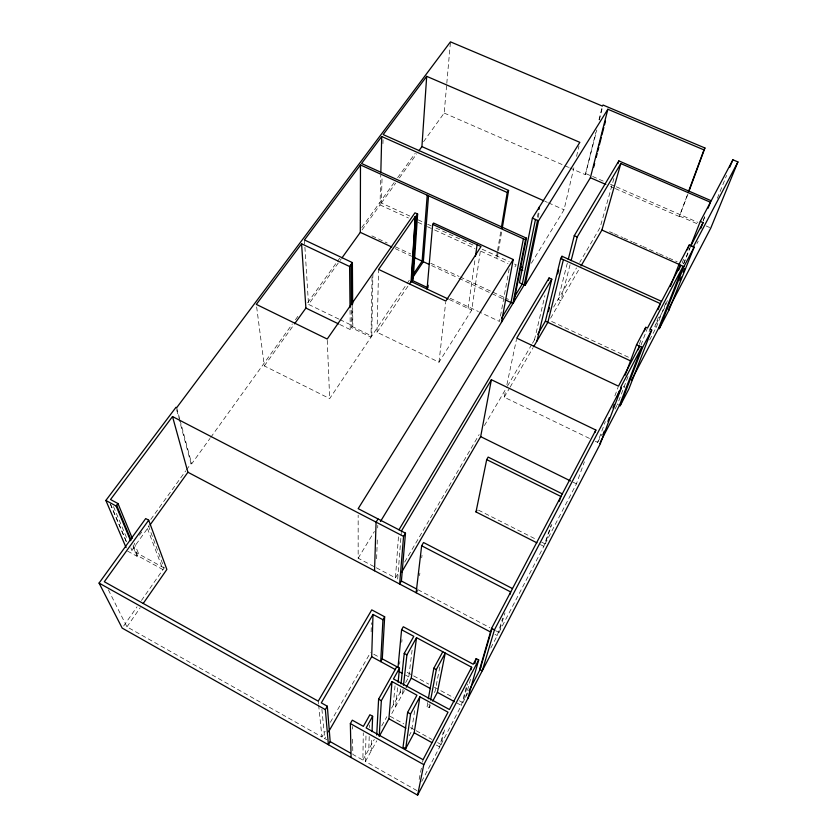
<?xml version="1.0" encoding="UTF-8"?>
<svg xmlns="http://www.w3.org/2000/svg" width="837" height="837" viewBox="0 0 837 837"><rect width="100%" height="100%" fill="white"/><g stroke="black" fill="none" stroke-linecap="round" stroke-linejoin="round"><path stroke-width="0.63" stroke-dasharray="4.18 3.14" d="M374.045 566.576L358.163 558.206L358.163 515.184M352.597 739.186L352.837 754.409L362.892 760.08L363.289 732.846M372.036 277.12L371 337.144L351.54 327.717L351.373 308.372M372.904 273.322L371.764 336.014L352.314 326.587L352.157 305.944M416.941 790.599L365.392 761.492L365.999 734.363M362.065 229.913L380.029 204.908L380.762 175.236M480.271 251.602L471.733 310.077L439.006 362.201L377.027 332.258L378.596 269.42M409.827 216.061L381.379 203.025L382.059 177.193M382.938 143.619L383.043 139.737M371.136 631.82L371.398 622.791M369.211 736.539L368.803 749.377L371.293 750.779L371.795 737.993M369.494 727.562L369.567 724.999M376.629 558.781L377.351 538.222M377.707 527.938L377.801 525.364M376.315 567.779L395.451 577.865L398.684 533.692M397.68 579.037L401.31 532.353M423.574 141.683L444.175 113.068L446.686 84.579M446.801 83.281L450.463 41.85M395.033 685.859L393.275 705.026L395.734 706.386L397.617 687.271M399.615 664.201L399.877 661.617M401.77 642.251L402.022 639.677M400.463 688.924L400.065 692.722L402.513 694.072L403.078 689.008M439.006 362.201L445.682 302.356M419.567 575.668L419.871 573.115M421.712 557.819L422.015 555.266M405.683 682.553L408.801 676.903L412.086 650.265M468.113 308.372L475.123 258.727M414.629 710.686L411.532 731.318L409.105 735.838M497.356 251.811L496.289 258.256L497.544 256.268L501.781 230.949M497.576 250.525L501.007 229.893M430.375 705.455L429.203 707.631L426.954 706.397L427.644 702.588M509.199 268.803L499.49 321.439L479.549 312.065M429.203 707.631L429.915 703.833M439.823 666.995L435.135 691.142L433.388 694.407M419.149 779.477L421.597 767.1M422.57 762.162L423.062 759.682M537.354 217.065L538.4 211.97M538.128 217.547L539.447 211.154M589.457 438.421L504.24 397.209L505.841 389.676M506.898 384.654L516.471 339.435M531.369 263.226L564.033 209.763L573.868 167.787M576.557 156.341L578.942 146.161M534.477 339.853L544.908 295.649M421.733 781.413L439.707 746.939L443.275 732.051M437.615 742.586L441.005 744.459L445.221 726.987M569.767 167.881L585.314 174.671L595.871 132.267M598.968 119.796L602.389 106.079M585.314 174.671L596.823 129.986M599.302 120.005L602.42 107.534M567.308 263.163L558.112 299.395L560.811 300.64L570.133 264.45M441.005 744.459L461.354 705.413L466.345 686.936M459.398 700.778L462.809 702.63L467.852 684.049M465.518 697.42L471.032 677.384M613.898 178.49L600.119 227.486L579.769 262.316M490.827 647.964L497.293 635.576L502.66 618.135M495.514 630.617L498.936 632.427L504.962 612.935M498.936 632.427L543.83 546.341L550.924 525.667M541.665 542.146L545.107 543.893L551.824 524.38M545.107 543.893L576.431 483.838L584.383 461.836M615.289 188.587L679.32 216.542L687.616 194.247M687.92 194.09L679.32 216.542M595.295 441.245L597.628 442.375L605.339 421.607M614.86 395.953L618.03 387.395M639.363 344.237L641.655 338.2M628.022 376.504L617.434 404.417L619.443 405.38M641.027 345.011L647.011 329.318M649.083 331.682L650.014 329.276M649.669 339.927L656.292 327.267L654.764 326.566L659.504 314.388M656.292 327.267L666.786 300.493M667.371 300.671L664.515 307.932L654.764 326.566M682.113 263.163L684.488 257.105M683.63 263.603L689.824 247.93M683.672 263.937L690.849 245.806M703.289 220.215L704.712 216.616M703.122 221.114L705.507 215.13M717.34 198.306L726.579 175.435M597.628 442.375L601.824 434.33M615.028 409.021L616.827 405.568M462.809 702.63L467.841 692.963M696.97 243.525L698.173 241.213M426.954 706.397L428.125 704.22M362.892 760.08L374.285 739.437M381.766 725.878L386.82 716.723M391.549 708.165L401.938 689.332M365.392 761.492L376.765 740.829M404.386 690.661L390.241 716.357L403.779 723.848M326.901 739.762L324.714 738.527L326.639 735.158M108.371 589.834L126.942 626.85L321.931 736.947L325.174 731.318M330.353 722.31L370.55 652.473M504.24 397.209L509.482 388.222M510.131 387.102L533.043 347.773M550.589 318.196L579.078 269.263M395.451 577.865L398.747 572.226M404.679 562.077L479.13 434.612M484.403 425.583L506.803 387.228M507.463 386.108L531.84 344.363M532.499 343.243L535.764 337.656M553.634 307.064L576.494 267.934M358.163 558.206L374.38 531.505M514.975 266.836L516.209 264.827L513.876 263.76M377.027 332.258L408.174 285.846M256.656 306.949L264.314 365.926L329.673 398.59L406.395 284.517M407.117 283.44L409.283 280.217M339.749 324.494L350.253 329.59L352.827 325.844L352.68 305.191M126.942 626.85L140.25 607.714M123.677 625.992L137.017 606.846M141.463 600.464L164.146 567.946L147.961 524.59M127.611 551.112L137.048 556.302L138.712 553.979L134.265 543.171M139.392 535.23L141.673 532.06M150.786 519.411L185.72 470.907M186.473 469.85L191.035 463.52L178.992 418.552M191.035 463.52L191.683 463.865L209.993 438.431M210.757 437.374L292.375 323.971M295.43 319.734L298.474 315.497M307.629 302.774L336.62 262.504M337.384 261.447L339.665 258.267M361.793 227.528L394.593 181.953M397.638 177.716L415.183 153.338M164.146 567.946L131.88 550.223L149.289 525.992M264.314 365.926L293.797 324.902M338.839 319.075L308.529 304.406L341.266 258.842M381.379 203.025L395.65 183.177M399.395 177.946L416.669 153.914M585.931 173.657L591.403 176.042M592.638 176.471L604.481 181.639M610.414 184.224L615.153 186.295M616.335 186.808L697.932 222.401M706.156 225.99L709.65 227.507M444.175 113.068L563.782 165.276M564.985 165.799L568.574 167.358M679.571 216.072L697.211 223.772M610.55 186.515L614.107 188.074M544.918 201.278L547.314 202.334M548.507 202.868L564.033 209.763M609.598 231.703L613.155 233.282M614.348 233.816L622.644 237.499M623.827 238.032L632.123 241.726M633.316 242.249L641.613 245.942M642.795 246.465L658.206 253.318M659.389 253.852L667.685 257.534M668.878 258.068L677.175 261.761M418.123 219.869L426.42 223.667M427.613 224.211L431.16 225.844M435.91 228.02L473.836 245.408M482.133 249.206L509.21 261.625M380.029 204.908L408.498 217.976M417.987 222.328L426.295 226.147M427.477 226.691L433.409 229.411M434.591 229.955L474.935 248.463M480.856 251.184L507.965 263.624M371.9 235.877L387.196 243.002M395.43 246.831L410.726 253.946M430.731 263.257L458.969 276.398M460.141 276.942L491.915 291.726M493.087 292.28L508.383 299.395M395.294 248.652L411.616 256.258M431.63 265.57L457.693 277.706M458.875 278.261L490.859 293.159M492.041 293.714L503.895 299.227M551.656 321.471L630.052 357.985M450.212 298.275L478.366 311.51M449.354 299.552L471.733 310.077M623.366 386.527L624.936 387.269M340 319.64L352.827 325.844M572.926 482.112L576.431 483.838M478.482 510.141L535.921 539.237M540.388 544.594L543.83 546.341M417.883 589.687L489.802 627.604M495.012 634.373L497.293 635.576M373.752 654.22L380.155 657.704M407.19 672.393L428.753 684.122M434.424 687.208L453.727 697.692M405.464 675.082L408.801 676.903M456.793 702.923L461.354 705.413M410.548 727.594L415.058 730.094M416.188 730.722L431.976 739.458M436.38 745.087L439.707 746.939M110.474 504.041L126.513 541.842M110.212 503.895L126.272 541.706M113.508 506.594L127.412 539.614M130.886 547.869L131.88 550.223M133.073 546.728L137.048 556.302M133.062 544.856L137.53 555.632L162.974 569.62L146.684 526.368M176.691 407.671L179.693 418.908M180.028 420.164L191.683 463.865M176.649 409.806L178.658 417.297M318.238 701.165L318.499 703.718M318.635 704.995L321.931 736.947M321.91 709.242L324.714 738.527M304.448 239.957L308.529 304.406M327.267 340.335L329.673 398.59M352.398 726.516L352.429 729.048M350.054 310.276L350.253 329.59"/><path stroke-width="1.26" d="M342.03 257.786L360.308 232.351L360.475 164.962L525.51 239.738L512.935 303.444L505.077 299.782M380.825 172.652L381.724 136.525L507.232 192.5L501.436 227.319M328.575 731.8L371.68 656.7L373.009 614.431L382.948 619.757L380.72 661.617L382.289 658.865L384.664 616.785L371.764 609.88L318.238 701.165L104.311 581.736L148.693 520.175L145.711 518.563L99.069 583.086L122.192 628.116L417.6 795.15L600.359 443.694L621.462 387.583L620.719 387.228L641.738 347.167L619.443 405.38L600.275 442.218M374.537 570.771L376.075 522.142L378.021 518.94M372.046 731.601L372.643 716.263L369.891 714.735L363.384 726.37L352.293 720.176L350.358 723.587L351.09 757.548M376.723 735.032L378.606 699.167L396.801 666.691M392.009 681.58L381.348 700.684L379.203 736.414L388.912 718.784L392.009 681.58L416.952 695.212L407.619 712.371L403.036 747.138L405.704 748.623L414.189 732.793L419.871 696.813L448.025 712.203L423.062 759.682L366.146 727.908L372.643 716.263M409.617 283.691L411.072 281.535L415.34 216.438L411.501 281.734L413.185 279.234L417.621 214.042L414.964 212.828L327.215 339.037L256.321 304.386L301.582 243.787L349.604 266.511L350.033 307.702M416.721 215.339L412.348 280.479L426.807 287.269M418.918 150.786L421.921 146.601L426.692 76.334L579.842 142.353L532.416 218.101L519.463 282.718L525.092 285.312L590.388 177.716L607.861 109.249L703.896 149.865L704.932 147.982L603.038 105.033L602.389 106.079L450.463 41.85L176.691 407.671L175.99 407.305L105.86 500.453L126.094 547.576M427.215 195.209L422.12 261.144L412.861 274.902M428.534 195.806L423.334 261.709L413.373 276.534M405.485 533.159L403.57 536.391L399.636 584.017L401.394 581.004L405.485 533.159L358.173 508.655L513.207 259.501L433.576 223.05L432.666 224.379L427.079 289.068M427.927 287.792L428.146 285.208M398.056 666.995L401.593 629.759L403.288 626.767L473.24 664.233L476.201 658.604L478.691 659.933L467.778 698.654M398.119 682.176L399.5 668.156L382.289 658.865M401.007 683.85L404.24 653.394L413.802 636.308L401.593 629.759M403.507 685.21L406.928 654.848L416.523 637.668L471.66 667.235L471.001 669.694M512.495 588.578L423.543 542.522L421.649 545.776L416.146 592.732L417.307 590.702M406.269 687.25L411.27 678.148L416.523 637.668M405.704 748.623L410.559 713.992L419.871 696.813M475.479 256.185L477.1 244.728M502.21 228.417L508.582 190.428L383.179 134.579L426.692 76.334M428.324 698.769L433.838 668.24L442.783 651.751M430.626 700.025L436.328 669.579L445.253 653.069L437.385 692.366L432.708 701.092M501.436 322.36L513.207 259.501M401.603 572.309L480.668 436.632L491.382 379.726L595.871 430.051L594.992 432.499M523.407 238.786L510.999 302.544L501.52 318.112M513.845 301.937L526.483 238.168L361.563 163.508L381.724 136.525M417.6 795.15L423.794 764.641L478.691 659.933M535.46 219.472L522.278 284.015L514.504 296.779M536.936 542.836L476.002 511.93L486.705 459.607L488.149 457.086L562.307 493.872M538.923 209.417L539.457 206.865M537.542 220.403L524.192 284.904L380.469 521.493M525.092 285.312L538.505 220.832L607.861 109.249M548.476 280.489L549.072 277.957L551.782 279.202L536.967 341.025M537.689 334.361L545.389 321.178L560.717 258.424L562.004 256.268L661.554 301.372M548.444 311.573L549.365 307.807M557.693 273.866L558.614 270.1M561.386 258.779L562.004 256.268M563.395 259.637L547.858 322.329L533.692 346.644M568.26 259.418L574.276 235.678L618.846 160.903L711.23 200.744M593.632 167.327L594.647 163.497M596.185 157.356L597.137 153.621M597.775 151.131L598.79 147.302M599.376 144.895L601.343 137.341M601.918 134.935L603.833 127.465M604.523 124.88L605.486 121.145M571.096 260.705L577.206 236.986L620.813 163.571L710.435 202.251L708.05 208.235M474.82 663.615L476.201 658.604M618.145 163.414L618.846 160.903M581.035 265.904L601.918 230.049L620.813 163.571M621.462 387.583L494.458 629.853L482.279 670.772L479.664 669.37L491.591 628.336L595.871 430.051M491.999 628.556L480.04 669.569L469.002 690.745M509.953 594.458L510.716 591.968L421.649 545.776M559.273 501.342L560.936 496.477L486.705 459.607M688.255 192.301L704.168 149.384M688.82 191.663L704.932 147.982M602.881 434.821L604.251 431.16M607.913 421.398L609.284 417.736M612.946 407.975L614.316 404.313M617.057 396.989L619.349 390.889M625.166 375.154L636.549 344.771L645.766 327.319L647.472 328.104L680.617 265.214L678.713 270.079M644.396 330.95L645.766 327.319M638.16 349.793L639.541 346.152L618.48 386.171L516.732 338.169L551.782 279.202M619.443 405.38L620.175 405.725L642.534 347.543L651.709 330.05L650.014 329.276L683.086 266.312L658.562 328.303L631.485 380.28M658.049 309.659L660.372 303.622L560.717 258.424M651.709 330.05L628.828 389.1L620.175 405.725M670.416 286.39L678.964 264.471L689.238 245.011L694.135 247.166L669.025 309.972L659.305 328.648L658.562 328.303M687.334 249.844L689.238 245.011M690.776 245.523L700.297 221.407L732.898 159.794L737.931 161.918L710.812 228.02L668.889 308.487M659.305 328.648L683.902 266.668L694.135 247.166M679.843 280.646L681.287 277.016M683.18 272.255L684.624 268.625M700.663 228.637L703.07 222.611L700.297 221.407M729.718 167.222L732.898 159.794M479.664 669.37L480.846 667.12M471.66 667.235L449.438 709.514L393.474 678.953L399.5 668.156M737.931 161.918L693.298 246.884L690.849 245.806L703.07 222.611M476.002 511.93L476.891 510.35M327.319 706.229L330.176 741.613L328.397 744.721L325.363 709.609L327.319 706.229L321.303 702.871L373.009 614.431M382.948 619.757L384.664 616.785M401.415 531.056L491.382 379.726M398.967 529.79L549.072 277.957M525.51 239.738L526.483 238.168M507.232 192.5L508.582 190.428M415.811 216.657L417.621 214.042M143.211 603.467L166.866 569.442L148.693 520.175M415.34 216.438L378.596 269.42L445.818 301.079L481.013 246.517L432.666 224.379M349.604 266.511L352.387 262.588L304.448 239.957L360.475 164.962M150.053 524.935L187.917 472.246L172.516 416.554L110.536 499.522L117.986 503.55L132.298 538.369M294.551 323.846L305.892 308.068L301.582 243.787M130.582 540.744L116.144 506.029L117.986 503.55M590.388 177.716L605.8 184.443M421.921 146.601L543.726 200.744M601.918 230.049L678.797 264.262M678.964 264.471L683.902 266.668M574.276 235.678L577.206 236.986M532.416 218.101L538.505 220.832M668.282 309.638L669.025 309.972M520.645 266.867L522.863 267.882M519.411 268.876L522.738 270.393M636.549 344.771L642.534 347.543M360.308 232.351L391.789 247.02M413.949 257.336L429.255 264.471M545.389 321.178L631.244 361.207M411.072 281.535L448.182 298.997M599.679 443.369L600.359 443.694M305.892 308.068L338.577 323.919M480.668 436.632L570.593 480.961M172.516 416.554L403.57 536.391M491.591 628.336L494.458 629.853M401.394 581.004L416.784 589.112M187.917 472.246L490.44 631.956M433.838 668.24L436.328 669.579M404.24 653.394L406.928 654.848M105.86 500.453L116.144 506.029M371.68 656.7L395.43 669.621M398.799 671.462L402.137 673.272M411.27 678.148L430.595 688.663M437.385 692.366L454.501 701.688M407.619 712.371L410.559 713.992M378.606 699.167L381.348 700.684M388.912 718.784L405.882 728.19M414.189 732.793L431.944 742.628M99.069 583.086L325.363 709.609M350.358 723.587L423.794 764.641M330.176 741.613L350.567 753.122M116.667 505.328L131.074 540.064M350.996 264.544L351.341 304.511M352.387 262.588L352.67 303.894M351.833 263.373L352.147 304.658"/></g></svg>
